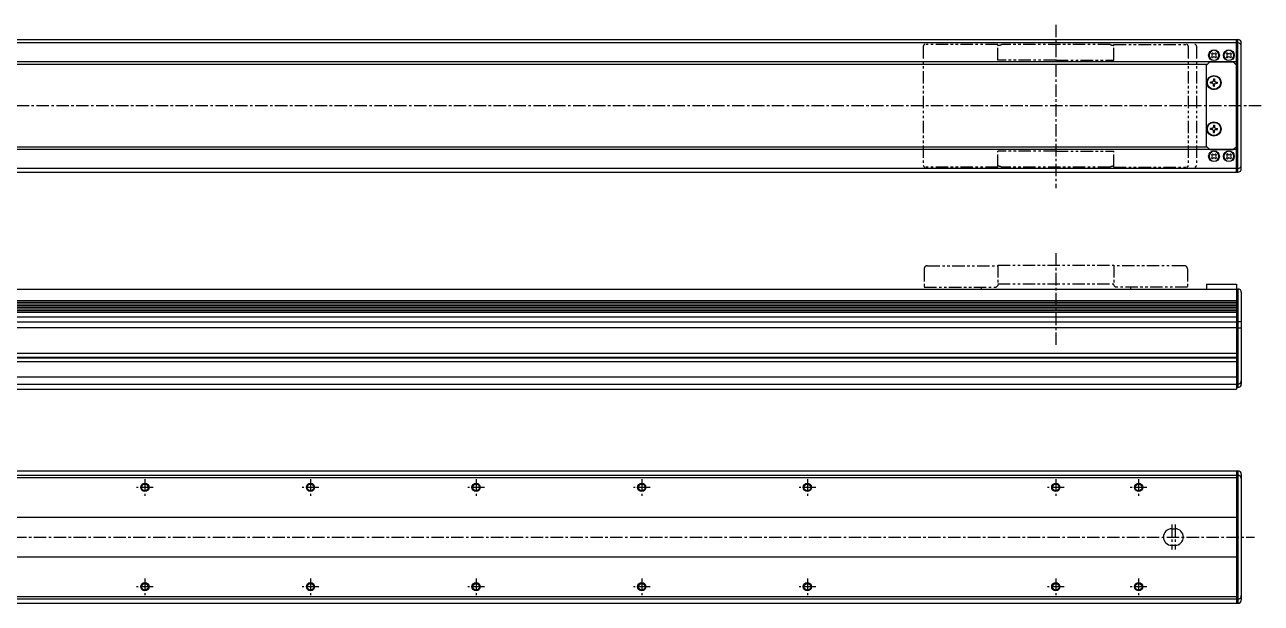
# Model space of a CAD drawing. Extents: x -644 to 849, y 142 to 558.
# Drawn here: x 103 to 849, y 208 to 558 of the extents above; entities that cross this region are included whole.
import ezdxf

# ---------------------------------------------------------------- set-up
doc = ezdxf.new("R2010")
doc.units = 0
for name, pattern in [('CENTER', [12, 7.5, -1.5, 1.5, -1.5]), ('CONTINOUS', [0]), ('PHANTOM', [15, 7.5, -1.5, 1.5, -1.5, 1.5, -1.5])]:
    doc.linetypes.add(name, pattern=pattern)
doc.layers.get('0').update_dxf_attribs({"linetype": 'CONTINUOUS'})
doc.layers.add('CENTER', color=1, linetype='CENTER')

msp = doc.modelspace()

# ---------------------------------------------------------------- linework, layer by layer
at = {"color": 7, "linetype": 'CONTINOUS'}
for p, q in [((-470.77, 548.73), (835.23, 548.73)), ((834.23, 546.66), (-163.62, 546.66)), ((834.23, 468.73), (834.23, 548.73)), ((834.23, 546.66), (835.23, 546.66)), ((835.23, 468.73), (835.23, 548.73)), ((837.23, 470.73), (837.23, 546.73)), ((819.19, 540.17), (819.79, 540.77)), ((819.6, 539.76), (819.19, 540.17)), ((819.19, 538.29), (819.6, 538.71)), ((819.79, 537.69), (819.19, 538.29)), ((819.79, 540.77), (820.2, 540.36)), ((820.2, 538.11), (819.79, 537.69)), ((821.25, 540.36), (821.66, 540.77)), ((821.66, 537.69), (821.25, 538.11)), ((821.66, 540.77), (822.27, 540.17)), ((822.27, 538.29), (821.66, 537.69)), ((822.27, 540.17), (821.85, 539.76)), ((821.85, 538.71), (822.27, 538.29)), ((828.19, 540.17), (828.79, 540.77)), ((828.6, 539.76), (828.19, 540.17)), ((828.19, 538.29), (828.6, 538.71)), ((828.79, 537.69), (828.19, 538.29)), ((828.79, 540.77), (829.2, 540.36)), ((829.2, 538.11), (828.79, 537.69)), ((830.25, 540.36), (830.66, 540.77)), ((830.66, 537.69), (830.25, 538.11)), ((830.66, 540.77), (831.27, 540.17)), ((831.27, 538.29), (830.66, 537.69)), ((831.27, 540.17), (830.85, 539.76)), ((830.85, 538.71), (831.27, 538.29)), ((834.23, 535.23), (-144.77, 535.23)), ((816.73, 533.73), (-144.77, 533.73)), ((816.23, 533.23), (818.23, 535.23)), ((816.23, 484.23), (816.23, 533.23)), ((818.23, 535.23), (832.23, 535.23)), ((834.23, 533.23), (832.23, 535.23)), ((834.23, 484.23), (834.23, 533.23)), ((818.53, 522.42), (818.53, 523.05)), ((819.47, 523.05), (818.53, 523.05)), ((820.41, 524.93), (820.41, 523.99)), ((820.41, 524.93), (821.04, 524.93)), ((821.04, 524.93), (821.04, 523.99)), ((821.98, 523.05), (822.93, 523.05)), ((822.93, 522.42), (822.93, 523.05)), ((819.47, 522.42), (818.53, 522.42)), ((820.41, 520.53), (820.41, 521.48)), ((820.41, 520.53), (821.04, 520.53)), ((821.04, 520.53), (821.04, 521.48)), ((821.98, 522.42), (822.93, 522.42)), ((818.53, 494.42), (818.53, 495.05)), ((819.47, 495.05), (818.53, 495.05)), ((819.47, 494.42), (818.53, 494.42)), ((820.41, 496.93), (820.41, 495.99)), ((820.41, 496.93), (821.04, 496.93)), ((820.41, 492.53), (820.41, 493.48)), ((821.04, 496.93), (821.04, 495.99)), ((821.04, 492.53), (821.04, 493.48)), ((821.98, 495.05), (822.93, 495.05)), ((821.98, 494.42), (822.93, 494.42)), ((822.93, 494.42), (822.93, 495.05)), ((820.41, 492.53), (821.04, 492.53)), ((816.73, 483.73), (-144.77, 483.73)), ((834.23, 482.23), (-144.77, 482.23)), ((818.23, 482.23), (816.23, 484.23)), ((818.23, 482.23), (832.23, 482.23)), ((819.79, 479.77), (819.19, 479.17)), ((819.19, 479.17), (819.6, 478.76)), ((820.2, 479.36), (819.79, 479.77)), ((821.66, 479.77), (821.25, 479.36)), ((822.27, 479.17), (821.66, 479.77)), ((821.85, 478.76), (822.27, 479.17)), ((828.79, 479.77), (828.19, 479.17)), ((828.19, 479.17), (828.6, 478.76)), ((829.2, 479.36), (828.79, 479.77)), ((830.66, 479.77), (830.25, 479.36)), ((831.27, 479.17), (830.66, 479.77)), ((830.85, 478.76), (831.27, 479.17)), ((832.23, 482.23), (834.23, 484.23)), ((834.23, 470.8), (-163.62, 470.8)), ((819.6, 477.71), (819.19, 477.29)), ((819.19, 477.29), (819.79, 476.69)), ((819.79, 476.69), (820.2, 477.11)), ((821.25, 477.11), (821.66, 476.69)), ((821.66, 476.69), (822.27, 477.29)), ((822.27, 477.29), (821.85, 477.71)), ((828.6, 477.71), (828.19, 477.29)), ((828.19, 477.29), (828.79, 476.69)), ((828.79, 476.69), (829.2, 477.11)), ((830.25, 477.11), (830.66, 476.69)), ((830.66, 476.69), (831.27, 477.29)), ((831.27, 477.29), (830.85, 477.71)), ((834.23, 470.8), (835.23, 470.8)), ((-470.77, 468.73), (835.23, 468.73)), ((-470.77, 398.06), (835.23, 398.06)), ((816.23, 400.96), (834.23, 400.96)), ((816.23, 400.96), (816.23, 398.06)), ((834.23, 400.96), (834.23, 398.06)), ((834.23, 398.06), (834.23, 337.56)), ((835.23, 398.06), (835.23, 338.56)), ((837.23, 396.06), (837.23, 340.56)), ((-469.77, 391.04), (834.23, 391.04)), ((-469.77, 390.05), (834.23, 390.05)), ((-469.77, 389.06), (834.23, 389.06)), ((-470.77, 381.18), (835.23, 381.18)), ((-469.77, 388.06), (834.23, 388.06)), ((-469.77, 387.07), (834.23, 387.07)), ((-469.77, 386.08), (834.23, 386.08)), ((-469.77, 385.09), (834.23, 385.09)), ((-469.77, 384.09), (834.23, 384.09)), ((-469.77, 378.31), (834.23, 378.31)), ((-469.77, 374.81), (834.23, 374.81)), ((834.23, 378.46), (837.23, 378.46)), ((834.23, 374.66), (837.23, 374.66)), ((-472.77, 359.4), (834.23, 359.4)), ((-472.77, 354.33), (834.23, 354.33)), ((-469.77, 356.86), (834.23, 356.86)), ((-469.77, 356.56), (834.23, 356.56)), ((-470.77, 345.06), (835.23, 345.06)), ((-470.77, 340.56), (835.23, 340.56)), ((-469.77, 337.56), (834.23, 337.56)), ((834.23, 338.56), (835.23, 338.56)), ((-470.77, 288.25), (835.23, 288.25)), ((-470.77, 285.65), (835.23, 285.65)), ((-470.77, 284.25), (835.23, 284.25)), ((834.23, 288.25), (834.23, 208.25)), ((835.23, 288.25), (835.23, 208.25)), ((837.23, 286.25), (837.23, 210.25)), ((-469.77, 260.25), (834.23, 260.25)), ((795.23, 253.25), (797.23, 253.25)), ((795.23, 243.25), (797.23, 243.25)), ((-469.77, 236.25), (834.23, 236.25)), ((-470.77, 212.25), (835.23, 212.25)), ((-470.77, 210.85), (835.23, 210.85)), ((-470.77, 208.25), (835.23, 208.25))]:
    msp.add_line(p, q, dxfattribs=at)
at = {"color": 3, "linetype": 'PHANTOM'}
for p, q in [((690.23, 545.73), (646.23, 545.73)), ((690.23, 536.23), (690.23, 545.73)), ((758.05, 545.73), (692.41, 545.73)), ((760.23, 545.73), (804.23, 545.73)), ((760.23, 536.23), (760.23, 545.73)), ((645.23, 544.73), (645.23, 472.73)), ((805.23, 544.73), (805.23, 472.73)), ((810.23, 544.73), (810.23, 472.73)), ((725.23, 536.23), (690.23, 536.23)), ((725.23, 536.23), (760.23, 536.23)), ((725.23, 481.23), (690.23, 481.23)), ((690.23, 471.73), (690.23, 481.23)), ((725.23, 481.23), (760.23, 481.23)), ((760.23, 471.73), (760.23, 481.23)), ((690.23, 471.73), (646.23, 471.73)), ((758.05, 471.73), (692.41, 471.73)), ((760.23, 471.73), (804.23, 471.73)), ((647.73, 412.16), (690.23, 412.16)), ((690.23, 412.56), (760.23, 412.56)), ((690.23, 412.56), (690.23, 400.16)), ((760.23, 412.56), (760.23, 400.16)), ((802.73, 412.16), (760.23, 412.16)), ((645.73, 410.16), (645.73, 399.16)), ((804.73, 410.16), (804.73, 399.16)), ((645.73, 399.16), (689.23, 399.16)), ((680.23, 399.16), (680.23, 398.06)), ((689.23, 399.16), (690.23, 400.16)), ((690.23, 401.09), (760.23, 401.09)), ((761.23, 399.16), (760.23, 400.16)), ((804.73, 399.16), (761.23, 399.16)), ((770.23, 399.16), (770.23, 398.06))]:
    msp.add_line(p, q, dxfattribs=at)
at = {"color": 7, "linetype": 'CONTINOUS'}
for centre, radius in [((820.73, 539.23), 3.25), ((829.73, 539.23), 3.25), ((820.73, 522.73), 4.3), ((820.73, 522.73), 4), ((820.73, 494.73), 4.3), ((820.73, 494.73), 4), ((820.73, 478.23), 3.25), ((829.73, 478.23), 3.25), ((175.23, 278.25), 2.5), ((175.23, 278.25), 2), ((275.23, 278.25), 2.5), ((275.23, 278.25), 2), ((375.23, 278.25), 2.5), ((375.23, 278.25), 2), ((475.23, 278.25), 2.5), ((475.23, 278.25), 2), ((575.23, 278.25), 2.5), ((575.23, 278.25), 2), ((725.23, 278.25), 2.5), ((725.23, 278.25), 2), ((775.23, 278.25), 2.5), ((775.23, 278.25), 2), ((175.23, 218.25), 2.5), ((175.23, 218.25), 2), ((275.23, 218.25), 2.5), ((275.23, 218.25), 2), ((375.23, 218.25), 2.5), ((375.23, 218.25), 2), ((475.23, 218.25), 2.5), ((475.23, 218.25), 2), ((575.23, 218.25), 2.5), ((575.23, 218.25), 2), ((725.23, 218.25), 2.5), ((725.23, 218.25), 2), ((775.23, 218.25), 2.5), ((775.23, 218.25), 2)]:
    msp.add_circle(centre, radius, dxfattribs=at)
at = {"color": 3, "linetype": 'PHANTOM'}
for centre, radius, start, end in [((646.23, 544.73), 1, 90, 180), ((690.23, 550.23), 5, 270, 295.84193), ((760.23, 550.23), 5, 244.15807, 270), ((804.23, 544.73), 1, 0, 90), ((809.23, 544.73), 1, 0, 90), ((646.23, 472.73), 1, 180, 270), ((690.23, 467.23), 5, 64.15807, 90), ((760.23, 467.23), 5, 90, 115.84193), ((804.23, 472.73), 1, 270, 0), ((809.23, 472.73), 1, 270, 0), ((647.73, 410.16), 2, 90, 180), ((802.73, 410.16), 2, 0, 90)]:
    msp.add_arc(centre, radius, start, end, dxfattribs=at)
at = {"color": 7, "linetype": 'CONTINOUS'}
for centre, radius, start, end in [((835.23, 546.73), 2, 0, 90), ((835.23, 544.66), 2, 0, 90), ((820.73, 539.23), 3, 0.00029, 0), ((819.08, 539.23), 0.742, 315, 44.99994), ((820.73, 540.88), 0.742, 225, 314.99996), ((820.73, 537.58), 0.742, 44.99997, 134.99995), ((822.38, 539.23), 0.742, 134.99996, 224.99995), ((829.73, 539.23), 3, 0.00029, 0), ((828.08, 539.23), 0.742, 315, 44.99994), ((829.73, 540.88), 0.742, 225, 314.99996), ((829.73, 537.58), 0.742, 44.99997, 134.99995), ((831.38, 539.23), 0.742, 134.99996, 224.99995), ((819.47, 523.99), 0.94, 269.99996, 0), ((821.98, 523.99), 0.94, 179.99998, 270.00002), ((819.47, 521.48), 0.94, 0.00003, 90.00006), ((821.98, 521.48), 0.94, 90.00001, 180.00005), ((819.47, 495.99), 0.94, 269.99996, 0), ((819.47, 493.48), 0.94, 0.00003, 90.00006), ((821.98, 495.99), 0.94, 179.99998, 270.00002), ((821.98, 493.48), 0.94, 90.00001, 180.00005), ((820.73, 478.23), 3, 0, 359.99971), ((819.08, 478.23), 0.742, 315.00006, 45), ((820.73, 479.88), 0.742, 225.00005, 315.00003), ((822.38, 478.23), 0.742, 135.00005, 225.00004), ((829.73, 478.23), 3, 0, 359.99971), ((828.08, 478.23), 0.742, 315.00006, 45), ((829.73, 479.88), 0.742, 225.00005, 315.00003), ((831.38, 478.23), 0.742, 135.00005, 225.00004), ((820.73, 476.58), 0.742, 45.00004, 135), ((829.73, 476.58), 0.742, 45.00004, 135), ((835.23, 472.8), 2, 270, 0), ((835.23, 470.73), 2, 270, 0), ((835.23, 396.06), 2, 0, 90), ((835.23, 342.56), 2, 270, 0), ((835.23, 340.56), 2, 270, 0), ((835.23, 286.25), 2, 0, 90), ((835.23, 283.65), 2, 0, 90), ((795.23, 248.25), 5, 90, 270), ((797.23, 248.25), 5, 270, 90), ((835.23, 212.85), 2, 270, 0), ((835.23, 210.25), 2, 270, 0)]:
    msp.add_arc(centre, radius, start, end, dxfattribs=at)
at = {"layer": 'CENTER', "color": 1, "linetype": 'CENTER'}
for p, q in [((725.23, 557.68), (725.23, 458.91)), ((849.28, 508.73), (-509.96, 508.73)), ((725.23, 419.76), (725.23, 363.18)), ((180.27, 278.25), (170.19, 278.25)), ((175.23, 283.29), (175.23, 273.21)), ((280.27, 278.25), (270.19, 278.25)), ((275.23, 283.29), (275.23, 273.21)), ((380.27, 278.25), (370.19, 278.25)), ((375.23, 283.29), (375.23, 273.21)), ((480.27, 278.25), (470.19, 278.25)), ((475.23, 283.29), (475.23, 273.21)), ((580.27, 278.25), (570.19, 278.25)), ((575.23, 283.29), (575.23, 273.21)), ((730.27, 278.25), (720.19, 278.25)), ((725.23, 283.29), (725.23, 273.21)), ((780.27, 278.25), (770.19, 278.25)), ((775.23, 283.29), (775.23, 273.21)), ((795.23, 255.79), (795.23, 240.71)), ((797.23, 255.79), (797.23, 240.71)), ((-515.8, 248.25), (845.16, 248.25)), ((180.27, 218.25), (170.19, 218.25)), ((175.23, 223.29), (175.23, 213.21)), ((280.27, 218.25), (270.19, 218.25)), ((275.23, 223.29), (275.23, 213.21)), ((380.27, 218.25), (370.19, 218.25)), ((375.23, 223.29), (375.23, 213.21)), ((480.27, 218.25), (470.19, 218.25)), ((475.23, 223.29), (475.23, 213.21)), ((580.27, 218.25), (570.19, 218.25)), ((575.23, 223.29), (575.23, 213.21)), ((730.27, 218.25), (720.19, 218.25)), ((725.23, 223.29), (725.23, 213.21)), ((780.27, 218.25), (770.19, 218.25)), ((775.23, 223.29), (775.23, 213.21))]:
    msp.add_line(p, q, dxfattribs=at)

doc.saveas('drawing.dxf')
